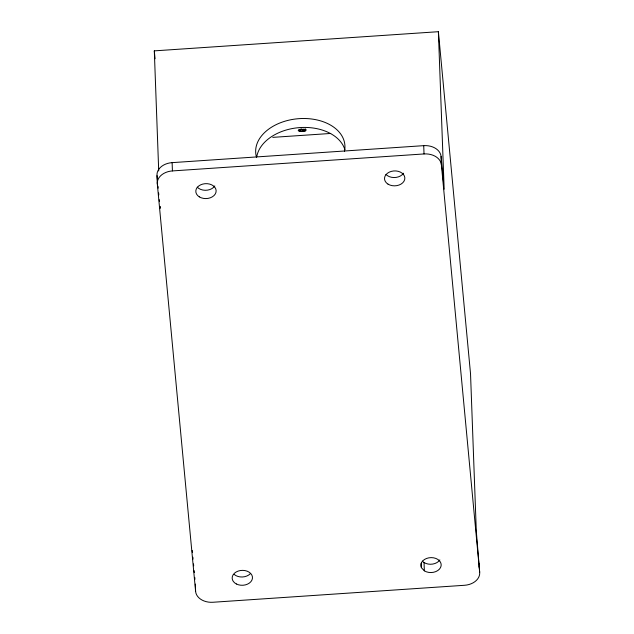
<?xml version="1.0" encoding="UTF-8"?>
<svg xmlns="http://www.w3.org/2000/svg" width="634" height="634" viewBox="0 0 634 634"><rect width="100%" height="100%" fill="white"/><g stroke="black" fill="none" stroke-linecap="round" stroke-linejoin="round"><path stroke-width="0.95" d="M305.667 130.762L306.056 129.732L303.306 129.201L299.692 129.598L298.178 130.612L301.198 131.468L304.811 131.072L305.667 130.762L305.596 128.829M158.714 170.95L154.308 50.871L438.379 31.7L470.531 373.791L476.308 531.268L479.684 572.28A16.278 11.943 -2.1 0 1 464.571 585.277L212.969 602.26A16.278 11.943 -2.1 0 1 195.613 591.459L157.311 183.923L157.01 175.634A16.278 11.943 -2.1 0 1 172.123 162.637L423.726 145.654A16.278 11.943 -2.1 0 1 441.082 156.455L444.157 189.178L438.379 31.7M272.763 137.364L330.694 133.457M157.311 183.923A16.278 11.943 -2.1 0 1 172.424 170.926L424.027 153.943A16.278 11.943 -2.1 0 1 441.383 164.745L479.684 572.28M422.284 561.114L424.043 562.54A10.176 7.465 -2.1 0 0 439.853 559.925M421.404 567.676A10.176 7.465 -2.1 0 1 431.207 557.619A10.176 7.465 -2.1 0 1 440.511 567.612A10.176 7.465 -2.1 0 1 424.344 570.83L421.404 567.676L421.238 563.071M154.308 50.871L155.053 58.764M157.01 175.634L157.549 181.403M158.001 186.222L158.183 188.147M158.635 192.958L158.817 194.884M159.269 199.694L159.451 201.62M159.903 206.43L160.085 208.356L160.014 206.383M192.237 550.447L192.419 552.372M192.871 557.183L193.045 559.109M193.505 563.919L193.679 565.845M194.131 570.655L194.313 572.581M194.765 577.392L194.947 579.317M441.082 156.455L441.383 164.745M423.726 145.654L424.027 153.943M424.043 562.54L424.344 570.83M304.74 129.106L304.811 131.072M303.638 129.352L303.71 131.301M302.394 129.494L302.466 131.444M301.087 128.551L301.198 131.468M299.961 129.431L300.033 131.389M299.01 129.273L299.082 131.206M195.343 584.088L195.613 591.459M172.123 162.637L172.424 170.926M479.383 563.991A16.278 11.943 -2.1 0 1 479.114 567.113M256.802 156.535A44.76 30.384 -5.4 0 1 299.367 127.616A44.76 30.384 -5.4 0 1 344.896 149.703M256.532 157.287A44.76 30.384 -5.4 0 1 299.177 118.645A44.76 30.384 -5.4 0 1 344.444 151.36M403.509 173.217A10.176 7.465 -2.1 0 1 385.94 174.398M214.807 185.952A10.176 7.465 -2.1 0 1 197.229 187.133M250.272 573.754A10.176 7.465 -2.1 0 1 234.144 574.396M199.29 196.857A10.176 7.465 -2.1 0 0 215.956 192.379A10.176 7.465 -2.1 0 0 202.674 184.106A10.176 7.465 -2.1 0 0 199.29 196.857M388 184.122A10.176 7.465 -2.1 0 0 404.658 179.644A10.176 7.465 -2.1 0 0 391.376 171.37A10.176 7.465 -2.1 0 0 388 184.122M236.379 583.985A10.176 7.465 -2.1 0 0 252.435 578.398A10.176 7.465 -2.1 0 0 238.138 571.091A10.176 7.465 -2.1 0 0 236.379 583.985"/></g></svg>
